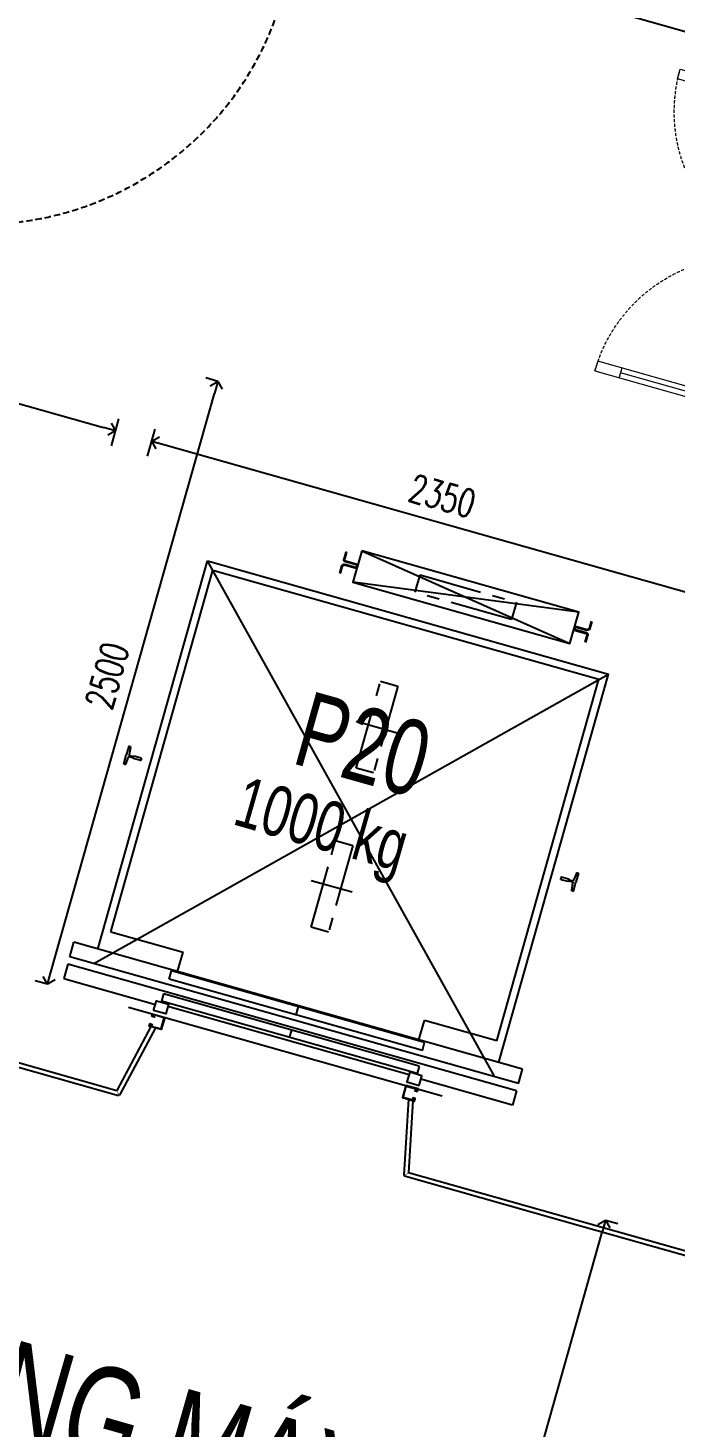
# Model space of a CAD drawing. Header units: millimetres. Extents: x -361669633 to 361256854, y -284153744 to 284385552.
# Drawn here: x 126951 to 129536, y 98277 to 103864 of the extents above; entities that cross this region are included whole.
import ezdxf
from ezdxf.enums import TextEntityAlignment as Align
from ezdxf.xclip import XClip

# ---------------------------------------------------------------- set-up
doc = ezdxf.new("R2010")
doc.units = ezdxf.units.MM
doc.header["$LTSCALE"] = 100
doc.header["$MEASUREMENT"] = 0
doc.header["$XCLIPFRAME"] = 0
for name, pattern in [('CENTERX2', [4, 2.5, -0.5, 0.5, -0.5]), ('HIDDEN', [0.375, 0.25, -0.125]), ('PHANTOMX2', [5, 2.5, -0.5, 0.5, -0.5, 0.5, -0.5]), ('Xref_NT1+NT2_MBDV Cot vach_220729$0$HIDDEN', [0.375, 0.25, -0.125]), ('Xref_NT1+NT2_MBDV Cot vach_220729$0$HIDDEN2', [0.1875, 0.125, -0.0625])]:
    doc.linetypes.add(name, pattern=pattern)
for name, color, linetype in [('A-ANNO-ROOM', 50, 'Continuous'), ('dien tich thong thuy', 3, 'Continuous'), ('KT-Net manh', 139, 'Continuous'), ('KT-Noi that', 32, 'Continuous'), ('Xref_NT1+NT2_MBDV Cot vach_220729$0$KT-Net manh', 139, 'Continuous'), ('Xref_NT1+NT2_MBDV Cot vach_220729$0$KT-Text', 7, 'Continuous'), ('Xref_NT1+NT2_MBDV Cot vach_220729$0$KT-Tuong', 1, 'Continuous'), ('Xref_ST_MBDV Cot vach 30.7.2022$0$KT-Text', 7, 'Continuous')]:
    doc.layers.add(name, color=color, linetype=linetype)
doc.layers.add('KT-Kich thuoc', color=159, linetype='Continuous', lineweight=18)
doc.layers.add('Xref_NT1+NT2_MBDV Cot vach_220729$0$CUA', color=37, linetype='Continuous', lineweight=13)
doc.styles.add('220126_HDN_HBA typical plan$0$211210_HDN_HBA_TYPICAL PLAN CORE OPT 1$0$HBA-Text', font='GOTHIC.TTF')
doc.styles.add('Xref_NT1+NT2_MBDV Cot vach_220729$0$Arial', font='arial.ttf', dxfattribs={"width": 0.7})
doc.styles.add('Xref_NT1+NT2_MBDV Cot vach_220729$0$xref.N.Cot vach tang N2$0$DIM', font='vnsimli.shx', dxfattribs={"width": 0.7})
doc.dimstyles.new('Xref_NT1+NT2_MBDV Cot vach_220729$0$xref.N.Cot vach tang N2$0$CCU 1-100 A1', dxfattribs={"dimscale": 100, "dimtxt": 2.2, "dimasz": 1, "dimexe": 1, "dimexo": 0, "dimgap": 1, "dimtad": 1, "dimdec": 0, "dimdsep": 46, "dimtxsty": 'Xref_NT1+NT2_MBDV Cot vach_220729$0$xref.N.Cot vach tang N2$0$DIM', "dimblk1": 'Xref_NT1+NT2_MBDV Cot vach_220729$0$xref.N.Cot vach tang N2$0$_ARCHTICK', "dimblk2": 'Xref_NT1+NT2_MBDV Cot vach_220729$0$xref.N.Cot vach tang N2$0$_ARCHTICK', "dimsah": 1, "dimcen": 0, "dimdle": 1, "dimclrd": 256, "dimclre": 256, "dimclrt": 31, "dimadec": 0, "dimazin": 0, "dimtfac": 1, "dimtdec": 0, "dimtix": 1, "dimtmove": 2, "dimatfit": 3, "dimldrblk": 'Xref_NT1+NT2_MBDV Cot vach_220729$0$xref.N.Cot vach tang N2$0$_ARCHTICK', "dimfxl": 8, "dimtolj": 1, "dimarcsym": 0})

# ---------------------------------------------------------------- blocks, each defined once
blk = doc.blocks.new('A$C418F5BC8')
at = {"layer": 'A-ANNO-ROOM', "insert": (648.1, 1090.8), "char_height": 600, "attachment_point": 2, "rotation": 50.4488, "style": '220126_HDN_HBA typical plan$0$211210_HDN_HBA_TYPICAL PLAN CORE OPT 1$0$HBA-Text'}
blk.add_mtext_dynamic_manual_height_columns('SL-S', width=722857412.874, gutter_width=9765.6, heights=[0], dxfattribs=at)
blk = doc.blocks.new('A$C2A6C5140')
at = {"layer": 'A-ANNO-ROOM', "insert": (731.4, 1190, 0), "char_height": 600, "attachment_point": 2, "rotation": 50.4488, "style": '220126_HDN_HBA typical plan$0$211210_HDN_HBA_TYPICAL PLAN CORE OPT 1$0$HBA-Text'}
blk.add_mtext_dynamic_manual_height_columns('2-BR', width=722857412.874, gutter_width=9765.6, heights=[0], dxfattribs=at)
blk = doc.blocks.new('A$C5388591E')
at = {"layer": 'A-ANNO-ROOM', "insert": (894.3, 842.2, 0), "char_height": 600, "attachment_point": 2, "rotation": 1.4065, "style": '220126_HDN_HBA typical plan$0$211210_HDN_HBA_TYPICAL PLAN CORE OPT 1$0$HBA-Text'}
blk.add_mtext_dynamic_manual_height_columns('3-BR', width=722857412.874, gutter_width=9765.6, heights=[0], dxfattribs=at)
blk = doc.blocks.new('A$C21AF0CCA')
at = {"layer": 'A-ANNO-ROOM', "insert": (1197.6, 814.7), "char_height": 600, "attachment_point": 2, "rotation": 0.1054, "style": '220126_HDN_HBA typical plan$0$211210_HDN_HBA_TYPICAL PLAN CORE OPT 1$0$HBA-Text'}
blk.add_mtext_dynamic_manual_height_columns('1-BR+', width=722857412.874, gutter_width=9765.6, heights=[0], dxfattribs=at)
blk = doc.blocks.new('*U155')
for p, q in [((-1260, 525), (-1300, 525)), ((-1280, 100), (-1280, 525)), ((-90, 525), (-50, 525)), ((-70, 100), (-70, 525)), ((-1260, 100), (-1300, 100)), ((-90, 100), (-50, 100))]:
    blk.add_line(p, q)
for points in [[(-1300, 0), (-1260, 0), (-1260, 625), (-1300, 625)], [(-50, 0), (-90, 0), (-90, 625), (-50, 625)], [(-1350, -150), (-1290, -150), (-1290, -40), (-1300, -40), (-1300, 0), (-1350, 0)], [(0, -150), (-60, -150), (-60, -40), (-50, -40), (-50, 0), (0, 0)]]:
    blk.add_lwpolyline(points, close=True)
at = {"linetype": 'Xref_NT1+NT2_MBDV Cot vach_220729$0$HIDDEN2'}
for centre, start, end in [((-1300, 0), 0, 90), ((-50, 0), 90, 180)]:
    blk.add_arc(centre, 625, start, end, dxfattribs=at)
blk = doc.blocks.new('Xref_NT1+NT2_MBDV Cot vach_220729$0$A$C6F5A0866')
at = {"layer": 'Xref_NT1+NT2_MBDV Cot vach_220729$0$KT-Net manh', "linetype": 'Xref_NT1+NT2_MBDV Cot vach_220729$0$HIDDEN', "elevation": 0}
blk.add_lwpolyline([(3150, 7205, 0.414131), (4399.7, 5955), (4650.3, 5955, 0.414131), (5900, 7205, 1.000029)], format="xyb", dxfattribs=at)
at = {"layer": 'Xref_NT1+NT2_MBDV Cot vach_220729$0$KT-Tuong'}
blk.add_lwpolyline([(5900, 3525), (4600, 3525), (4600, 3725), (4700, 3725), (4700, 5825)], dxfattribs=at)
at = {"layer": 'Xref_NT1+NT2_MBDV Cot vach_220729$0$CUA', "xscale": -0.9999999999999994, "rotation": 359.9999999999839}
blk.add_blockref('*U155', (3250, 3725), dxfattribs=at)
blk = doc.blocks.new('TM KHACH CH (NT2)')
at = {"layer": 'KT-Net manh'}
for p, q in [((2832, 100), (2832, -583.1)), ((2850, 100), (2850, -595.3)), ((2500, -537.5), (2500, -1837.5)), ((2550, -644.8), (2832, -583.1)), ((2550, -663.3), (2847, -598.3)), ((2847, -595.3), (2847, -598.3)), ((2850, -595.3), (2847, -595.3)), ((2550, -1711.7), (2847, -1776.7)), ((2550, -1730.2), (2832, -1791.9)), ((2847, -1779.7), (2847, -1776.7)), ((2850, -1779.7), (2847, -1779.7)), ((2850, -2525), (2850, -1779.7)), ((2832, -2525), (2832, -1791.9))]:
    blk.add_line(p, q, dxfattribs=at)
at = {"layer": 'KT-Net manh', "const_width": 2}
for points in [[(2847, -595.3), (2832, -583.1)], [(2847, -1779.7), (2832, -1791.9)]]:
    blk.add_lwpolyline(points, dxfattribs=at)
at = {"layer": 'KT-Net manh', "ltscale": 2}
for points in [[(2510, -637.5), (2500, -637.5), (2500, -687.5), (2550, -687.5), (2550, -637.5), (2540, -637.5), (2540, -647.5), (2541.6, -647.5), (2541.6, -639.1), (2548.4, -639.1), (2548.4, -685.9), (2501.6, -685.9), (2501.6, -639.1), (2508.4, -639.1), (2508.4, -647.5), (2510, -647.5)], [(2510, -1737.5), (2500, -1737.5), (2500, -1687.5), (2550, -1687.5), (2550, -1737.5), (2540, -1737.5), (2540, -1727.5), (2541.6, -1727.5), (2541.6, -1735.9), (2548.4, -1735.9), (2548.4, -1689.1), (2501.6, -1689.1), (2501.6, -1735.9), (2508.4, -1735.9), (2508.4, -1727.5), (2510, -1727.5)]]:
    blk.add_lwpolyline(points, close=True, dxfattribs=at)
at = {"layer": 'KT-Noi that', "linetype": 'Continuous'}
for p, q in [((1497.5, -260.5, 0), (1497.5, -255.5, 0)), ((1497.5, -255.5, 0), (1535, -255.5, 0)), ((1500.5, -263.5, 0), (1530, -266.6, 0)), ((1533, -283.4, 0), (1533, -269.6, 0)), ((1572.5, -255.5, 0), (1535, -255.5, 0)), ((1537.1, -283.4, 0), (1537.1, -269.6, 0)), ((1569.5, -263.5, 0), (1540.1, -266.6, 0)), ((1572.5, -260.5, 0), (1572.5, -255.5, 0)), ((1530, -316.5, 0), (1530, -287.5, 0)), ((1531, -317.5, 0), (1535, -317.5, 0)), ((1539, -317.5, 0), (1535, -317.5, 0)), ((1540, -316.5, 0), (1540, -287.5, 0)), ((516.5, -877.5, 0), (545.6, -877.5, 0)), ((516.5, -880.7, 0), (516.5, -877.5, 0)), ((516.5, -880.7, 0), (545.6, -880.7, 0)), ((551.8, -931.3, 0), (551.8, -886.9, 0)), ((555, -931.3, 0), (555, -886.9, 0)), ((565, -931.3, 0), (565, -886.9, 0)), ((568.2, -931.3, 0), (568.2, -886.9, 0)), ((603.5, -877.5, 0), (574.4, -877.5, 0)), ((603.5, -880.7, 0), (574.4, -880.7, 0)), ((603.5, -880.7, 0), (603.5, -877.5, 0)), ((558, -934.3, 0), (562, -934.3, 0)), ((558, -937.5, 0), (562, -937.5, 0)), ((558, -1837.5, 0), (562, -1837.5, 0)), ((558, -1840.7, 0), (562, -1840.7, 0)), ((516.5, -1894.3, 0), (545.6, -1894.3, 0)), ((516.5, -1897.5, 0), (545.6, -1897.5, 0)), ((551.8, -1843.7, 0), (551.8, -1888.1, 0)), ((555, -1843.7, 0), (555, -1888.1, 0)), ((565, -1843.7, 0), (565, -1888.1, 0)), ((568.2, -1843.7, 0), (568.2, -1888.1, 0)), ((603.5, -1894.3, 0), (574.4, -1894.3, 0)), ((603.5, -1897.5, 0), (574.4, -1897.5, 0)), ((1530, -2058.5, 0), (1530, -2087.5, 0)), ((1531, -2057.5, 0), (1535, -2057.5, 0)), ((1539, -2057.5, 0), (1535, -2057.5, 0)), ((1540, -2058.5, 0), (1540, -2087.5, 0)), ((1497.5, -2114.5, 0), (1497.5, -2119.5, 0)), ((1497.5, -2119.5, 0), (1535, -2119.5, 0)), ((1500.5, -2111.5, 0), (1529.9, -2108.4, 0)), ((1532.9, -2091.6, 0), (1532.9, -2105.4, 0)), ((1572.5, -2119.5, 0), (1535, -2119.5, 0)), ((1537.1, -2091.6, 0), (1537.1, -2105.4, 0)), ((1569.5, -2111.5, 0), (1540.1, -2108.4, 0)), ((1572.5, -2114.5, 0), (1572.5, -2119.5, 0))]:
    blk.add_line(p, q, dxfattribs=at)
at = {"layer": 'KT-Noi that', "linetype": 'Continuous', "ltscale": 2}
for p, q in [((2310, -2117.5, 0), (2310, -257.5, 0)), ((2370, -257.5, 0), (2310, -257.5, 0)), ((2370, -2117.5, 0), (2370, -257.5, 0)), ((2400, -2117.5, 0), (2400, -257.5, 0)), ((2400, -257.5, 0), (2460, -257.5, 0)), ((2460, -257.5, 0), (2460, -637.5, 0)), ((700, -356.5, 0), (700, -2018.5, 0)), ((2310, -356.5, 0), (700, -356.5, 0)), ((730, -387.5, 0), (730, -1987.5, 0)), ((2230, -387.5, 0), (730, -387.5, 0)), ((2230, -387.5, 0), (2230, -687.5, 0)), ((2314, -1712.5, 0), (2314, -662.5, 0)), ((2348, -662.5, 0), (2314, -662.5, 0)), ((2348, -1712.5, 0), (2348, -662.5, 0)), ((2411, -1717.5, 0), (2411, -657.5, 0)), ((2411, -657.5, 0), (2441.3, -657.5, 0)), ((2441.3, -1717.5, 0), (2441.3, -657.5, 0)), ((2310, -687.5, 0), (2230, -687.5, 0)), ((2455, -1687.5, 0), (2455, -687.5, 0)), ((2314, -1187.5, 0), (2348, -1187.5, 0)), ((2411, -1187.5, 0), (2441.3, -1187.5, 0)), ((2230, -1987.5, 0), (2230, -1687.5, 0)), ((2310, -1687.5, 0), (2230, -1687.5, 0)), ((2348, -1712.5, 0), (2314, -1712.5, 0)), ((2411, -1717.5, 0), (2441.3, -1717.5, 0)), ((2460, -2117.5, 0), (2460, -1737.5, 0)), ((2230, -1987.5, 0), (730, -1987.5, 0)), ((2310, -2018.5, 0), (700, -2018.5, 0)), ((2370, -2117.5, 0), (2310, -2117.5, 0)), ((2400, -2117.5, 0), (2460, -2117.5, 0))]:
    blk.add_line(p, q, dxfattribs=at)
at = {"layer": 'KT-Noi that', "linetype": 'HIDDEN', "ltscale": 500}
for p, q in [((2370, -356.5, 0), (700, -2018.5, 0)), ((2370, -2018.5, 0), (700, -356.5, 0)), ((495, -937.5, 0), (625, -1837.5, 0)), ((495, -1837.5, 0), (625, -937.5, 0))]:
    blk.add_line(p, q, dxfattribs=at)
at = {"layer": 'KT-Noi that', "linetype": 'CENTERX2'}
for p, q in [((1155, -1101.5, 0), (1155, -1270.8, 0)), ((1815, -1101.5, 0), (1815, -1270.8, 0))]:
    blk.add_line(p, q, dxfattribs=at)
at = {"layer": 'KT-Noi that', "linetype": 'Continuous', "ltscale": 2, "elevation": 0}
for points in [[(2485, -637.5), (2445, -637.5), (2445, -687.5), (2485, -687.5)], [(495, -937.5), (625, -937.5), (625, -1837.5), (495, -1837.5)], [(2485, -1737.5), (2445, -1737.5), (2445, -1687.5), (2485, -1687.5)]]:
    blk.add_lwpolyline(points, close=True, dxfattribs=at)
at = {"layer": 'KT-Noi that', "linetype": 'PHANTOMX2', "elevation": 0}
for points in [[(975, -1151.5), (975, -1223.5), (1335, -1223.5), (1335, -1151.5)], [(1635, -1151.5), (1635, -1223.5), (1995, -1223.5), (1995, -1151.5)], [(524, -1187.5), (524, -1587.5), (596, -1587.5), (596, -1187.5)]]:
    blk.add_lwpolyline(points, close=True, dxfattribs=at)
at = {"layer": 'KT-Noi that', "linetype": 'Continuous'}
for centre, radius, start, end in [((1500.5, -260.5, 0), 3, 179.9996, 269.9996), ((1530, -269.6, 0), 3, 359.9996, 89.9996), ((1540.1, -269.6, 0), 3, 89.9996, 179.9996), ((1569.5, -260.5, 0), 3, 269.9996, 359.9996), ((1527.7, -282.8, 0), 5.25, 295.6694, 353.3169), ((1531, -316.5, 0), 1, 179.9996, 269.9996), ((1542.3, -282.8, 0), 5.25, 186.6824, 244.3299), ((1539, -316.5, 0), 1, 269.9996, 359.9996), ((545.6, -886.9, 0), 9.4, 359.9996, 89.9996), ((545.6, -886.9, 0), 6.2, 359.9996, 89.9996), ((574.4, -886.9, 0), 9.4, 89.9996, 179.9996), ((574.4, -886.9, 0), 6.2, 89.9996, 179.9996), ((558, -931.3, 0), 6.2, 179.9996, 269.9996), ((558, -931.3, 0), 3, 179.9996, 269.9996), ((562, -931.3, 0), 6.2, 269.9996, 359.9996), ((562, -931.3, 0), 3, 269.9996, 359.9996), ((558, -1843.7, 0), 6.2, 89.9996, 179.9996), ((558, -1843.7, 0), 3, 89.9996, 179.9996), ((562, -1843.7, 0), 6.2, 359.9996, 89.9996), ((562, -1843.7, 0), 3, 359.9996, 89.9996), ((545.6, -1888.1, 0), 6.2, 269.9996, 359.9996), ((545.6, -1888.1, 0), 9.4, 269.9996, 359.9996), ((574.4, -1888.1, 0), 9.4, 179.9996, 269.9996), ((574.4, -1888.1, 0), 6.2, 179.9996, 269.9996), ((1531, -2058.5, 0), 1, 89.9996, 179.9996), ((1539, -2058.5, 0), 1, 359.9996, 89.9996), ((1500.5, -2114.5, 0), 3, 89.9996, 179.9996), ((1529.9, -2105.4, 0), 3, 269.9996, 359.9996), ((1527.7, -2092.2, 0), 5.25, 6.6824, 64.3299), ((1542.3, -2092.2, 0), 5.25, 115.6694, 173.3169), ((1540.1, -2105.4, 0), 3, 179.9996, 269.9996), ((1569.5, -2114.5, 0), 3, 359.9996, 89.9996)]:
    blk.add_arc(centre, radius, start, end, dxfattribs=at)
blk = doc.blocks.new('Xref_NT1+NT2_MBDV Cot vach_220729$0$xref.N.Cot vach tang N2$0$_Open90')
at = {"color": 0, "linetype": 'ByBlock', "lineweight": -2}
for p, q in [((0, 0), (-1, 0)), ((-0.5, 0.5), (0, 0)), ((0, 0), (-0.5, -0.5))]:
    blk.add_line(p, q, dxfattribs=at)
blk = doc.blocks.new('*D362')
at = {"layer": 'Defpoints', "color": 5, "transparency": 16777216}
for p, q in [((127707.9, 102453.9), (127659.8, 102467.5)), ((127041.7, 100096.2), (127694.3, 102405.8)), ((127028.1, 100048.1), (126980, 100061.7))]:
    blk.add_line(p, q, dxfattribs=at)
at = {"layer": 'Defpoints', "color": 0, "transparency": 16777216}
for p in [(127707.9, 102453.9, 0), (127707.9, 102453.9), (127028.1, 100048.1, 0)]:
    blk.add_point(p, dxfattribs=at)
at = {"layer": 'Defpoints', "color": 5, "transparency": 16777216, "xscale": 50, "yscale": 50, "zscale": 50}
for p, rotation in [((127707.9, 102453.9), 74.22122040715573), ((127028.1, 100048.1), 254.2212204071557)]:
    blk.add_blockref('Xref_NT1+NT2_MBDV Cot vach_220729$0$xref.N.Cot vach tang N2$0$_Open90', p, dxfattribs=dict(at, rotation=rotation))
at = {"layer": 'Defpoints', "color": 5, "transparency": 16777216, "insert": (127267, 101279.6), "char_height": 110, "attachment_point": 5, "rotation": 74.2212, "style": 'Xref_NT1+NT2_MBDV Cot vach_220729$0$xref.N.Cot vach tang N2$0$DIM'}
blk.add_mtext('\\A1;2500', dxfattribs=at)
blk = doc.blocks.new('Xref_NT1+NT2_MBDV Cot vach_220729$0$xref.N.Cot vach tang N2$0$_ARCHTICK')
at = {"color": 0, "linetype": 'ByBlock', "const_width": 0.15}
blk.add_lwpolyline([(-0.5, -0.5), (0.5, 0.5)], dxfattribs=at)
blk = doc.blocks.new('*D363')
at = {"layer": 'Defpoints', "color": 5, "transparency": 16777216}
for p, q in [((127427.8, 102156.1), (127458.1, 102263.3)), ((127492.6, 102201.6), (129657.8, 101589.7)), ((129689.2, 101517.1), (129719.5, 101624.3))]:
    blk.add_line(p, q, dxfattribs=at)
at = {"layer": 'Defpoints', "color": 0, "transparency": 16777216}
for p in [(127427.8, 102156.1, 0), (129705.9, 101576.1), (129689.2, 101517.1, 0)]:
    blk.add_point(p, dxfattribs=at)
at = {"layer": 'Defpoints', "color": 5, "transparency": 16777216, "xscale": 50, "yscale": 50, "zscale": 50}
for p, rotation in [((127444.5, 102215.2), 164.2212196862862), ((129705.9, 101576.1), 344.2212196862862)]:
    blk.add_blockref('Xref_NT1+NT2_MBDV Cot vach_220729$0$xref.N.Cot vach tang N2$0$_Open90', p, dxfattribs=dict(at, rotation=rotation))
at = {"layer": 'Defpoints', "color": 5, "transparency": 16777216, "insert": (128603.7, 101996.7), "char_height": 110, "attachment_point": 5, "rotation": 344.2212, "style": 'Xref_NT1+NT2_MBDV Cot vach_220729$0$xref.N.Cot vach tang N2$0$DIM'}
blk.add_mtext('\\A1;2350', dxfattribs=at)
blk = doc.blocks.new('*D365')
at = {"layer": 'Defpoints', "color": 5, "transparency": 16777216}
for p, q in [((125022, 102835.9), (125052.3, 102943.1)), ((125086.8, 102881.4), (127252, 102269.6)), ((127283.4, 102196.9), (127313.7, 102304.1))]:
    blk.add_line(p, q, dxfattribs=at)
at = {"layer": 'Defpoints', "color": 0, "transparency": 16777216}
for p in [(125022, 102835.9, 0), (127300.1, 102256), (127283.4, 102196.9, 0)]:
    blk.add_point(p, dxfattribs=at)
at = {"layer": 'Defpoints', "color": 5, "transparency": 16777216, "xscale": 50, "yscale": 50, "zscale": 50}
for p, rotation in [((125038.7, 102895), 164.2212196862862), ((127300.1, 102256), 344.2212196862862)]:
    blk.add_blockref('Xref_NT1+NT2_MBDV Cot vach_220729$0$xref.N.Cot vach tang N2$0$_Open90', p, dxfattribs=dict(at, rotation=rotation))
at = {"layer": 'Defpoints', "color": 5, "transparency": 16777216, "insert": (126197.9, 102676.5), "char_height": 110, "attachment_point": 5, "rotation": 344.2212, "style": 'Xref_NT1+NT2_MBDV Cot vach_220729$0$xref.N.Cot vach tang N2$0$DIM'}
blk.add_mtext('\\A1;2350', dxfattribs=at)
blk = doc.blocks.new('*D377')
at = {"layer": 'Defpoints', "color": 5, "transparency": 16777216}
for p, q in [((129255, 99107.1), (129303.1, 99093.5)), ((128452.9, 96268.3), (129241.4, 99059)), ((128439.3, 96220.1), (128487.4, 96206.5))]:
    blk.add_line(p, q, dxfattribs=at)
at = {"layer": 'Defpoints', "color": 0, "transparency": 16777216}
for p in [(129255, 99107.1, 0), (129255, 99107.1), (128439.3, 96220.1)]:
    blk.add_point(p, dxfattribs=at)
at = {"layer": 'Defpoints', "color": 5, "transparency": 16777216, "xscale": 50, "yscale": 50, "zscale": 50}
for p, rotation in [((129255, 99107.1), 74.22122040948216), ((128439.3, 96220.1), 254.2212204094822)]:
    blk.add_blockref('Xref_NT1+NT2_MBDV Cot vach_220729$0$xref.N.Cot vach tang N2$0$_Open90', p, dxfattribs=dict(at, rotation=rotation))
at = {"layer": 'Defpoints', "color": 5, "transparency": 16777216, "insert": (128746.1, 97692.2), "char_height": 110, "attachment_point": 5, "rotation": 74.2212, "style": 'Xref_NT1+NT2_MBDV Cot vach_220729$0$xref.N.Cot vach tang N2$0$DIM'}
blk.add_mtext('\\A1;3000', dxfattribs=at)
blk = doc.blocks.new('STTT2')
at = {"layer": 'Xref_NT1+NT2_MBDV Cot vach_220729$0$KT-Text', "extrusion": (-7.84266e-08, 2.27976e-08, 1), "style": 'Xref_NT1+NT2_MBDV Cot vach_220729$0$Arial', "oblique": 360, "width": 0.7}
blk.add_text('P20', height=300, rotation=344.2212, dxfattribs=at).set_placement((-51622.2, 100653.4, 0), align=Align.CENTER)
at = {"layer": 'Xref_NT1+NT2_MBDV Cot vach_220729$0$KT-Text', "style": 'Xref_NT1+NT2_MBDV Cot vach_220729$0$Arial', "width": 0.7}
blk.add_text('1000 kg', height=200, rotation=344, dxfattribs=at).set_placement((-51773.9, 100384.5, 0), align=Align.CENTER)
blk = doc.blocks.new('ĂERWER')
at = {"layer": 'Xref_ST_MBDV Cot vach 30.7.2022$0$KT-Text'}
blk.add_blockref('STTT2', (0, 0), dxfattribs=at)

msp = doc.modelspace()

# ---------------------------------------------------------------- linework, layer by layer
at = {"layer": 'Xref_NT1+NT2_MBDV Cot vach_220729$0$KT-Net manh'}
for p, q in [((131996.1, 98280.6, 0), (129169.3, 99079.4, 0)), ((132001, 98297.9, 0), (129174.2, 99096.7, 0))]:
    msp.add_line(p, q, dxfattribs=at)

# ---------------------------------------------------------------- block references
at = {"layer": 'A-ANNO-ROOM'}
for p in [(-179024.1, 160712.6), (-180382.6, 155789.4), (-190286, 124478.1, 0)]:
    msp.add_blockref('A$C21AF0CCA', p, dxfattribs=at)
at = {"layer": 'dien tich thong thuy'}
for name, p in [('A$C418F5BC8', (-183121.2, 150788.1, 0)), ('A$C418F5BC8', (-185916.5, 147013.3, 0)), ('A$C2A6C5140', (-173817.6, 144980.3, 0)), ('A$C418F5BC8', (-186652.5, 142646.5, 0)), ('A$C418F5BC8', (-186377.4, 138298.5, 0)), ('A$C2A6C5140', (-176455.3, 137392.2, 0)), ('A$C418F5BC8', (-187947.5, 133708.2, 0)), ('A$C418F5BC8', (-189241.4, 129721.6, 0)), ('A$C2A6C5140', (-179002.1, 128379.5, 0)), ('A$C2A6C5140', (-181410.1, 119690.7, 0)), ('A$C2A6C5140', (-183695.9, 112855.6, 0)), ('A$C2A6C5140', (-185634.6, 105094.8, 0)), ('A$C5388591E', (-179466.3, 167815.8, 0)), ('A$C5388591E', (-196231.1, 103592.8, 0))]:
    msp.add_blockref(name, p, dxfattribs=at)
at = {"layer": 'KT-Kich thuoc', "xscale": -1, "rotation": 74.22122041140408}
msp.add_blockref('TM KHACH CH (NT2)', (127514.4, 102508.6, 0), dxfattribs=at)
at = {"layer": 'Xref_NT1+NT2_MBDV Cot vach_220729$0$KT-Net manh', "rotation": 74.22122668239332}
msp.add_blockref('Xref_NT1+NT2_MBDV Cot vach_220729$0$A$C6F5A0866', (132501.3, 98137.8, 0), dxfattribs=at)
at = {"layer": 'Xref_ST_MBDV Cot vach 30.7.2022$0$KT-Text'}
ref = msp.add_blockref('ĂERWER', (179869.8, 207.8, 0), dxfattribs=at)
XClip(ref).set_block_clipping_path([(-145481.4968165714, 62681.6150321455), (6518.5031834296, 171203.0065159942)])

# ---------------------------------------------------------------- texts
at = {"layer": 'Xref_NT1+NT2_MBDV Cot vach_220729$0$KT-Text', "extrusion": (-2.27976e-08, -7.84266e-08, 1), "style": 'Xref_NT1+NT2_MBDV Cot vach_220729$0$Arial', "oblique": 360, "width": 0.7}
msp.add_text('SẢNH THANG MÁY', height=400, rotation=344, dxfattribs=at).set_placement((126573.5, 98309, 0), align=Align.CENTER)

# ---------------------------------------------------------------- dimensions: what is measured, and where the dimension line sits
at = {"layer": 'Defpoints', "color": 5}
for p1, p2, distance, picture, middle in [((125022, 102835.9, 0), (127283.4, 102196.9, 0), 61.3, '*D365', (126197.9, 102676.5)), ((127028.1, 100048.1, 0), (127707.9, 102453.9, 0), 0, '*D362', (127267, 101279.6)), ((127427.8, 102156.1, 0), (129689.2, 101517.1, 0), 61.3, '*D363', (128603.7, 101996.7)), ((128439.3, 96220.1), (129255, 99107.1, 0), 0, '*D377', (128746.1, 97692.2))]:
    dim = msp.add_aligned_dim(p1=p1, p2=p2, distance=distance, dimstyle='Xref_NT1+NT2_MBDV Cot vach_220729$0$xref.N.Cot vach tang N2$0$CCU 1-100 A1', override={"dimscale": 50, "dimblk1": 'Xref_NT1+NT2_MBDV Cot vach_220729$0$xref.N.Cot vach tang N2$0$_Open90', "dimblk2": 'Xref_NT1+NT2_MBDV Cot vach_220729$0$xref.N.Cot vach tang N2$0$_Open90', "dimclrd": 5, "dimclre": 5, "dimclrt": 5, "dimlwd": 65535, "dimlwe": 65535}, dxfattribs=at)
    dim.commit()
    dim.dimension.update_dxf_attribs({"geometry": picture, "text_midpoint": middle})

doc.saveas('drawing.dxf')
